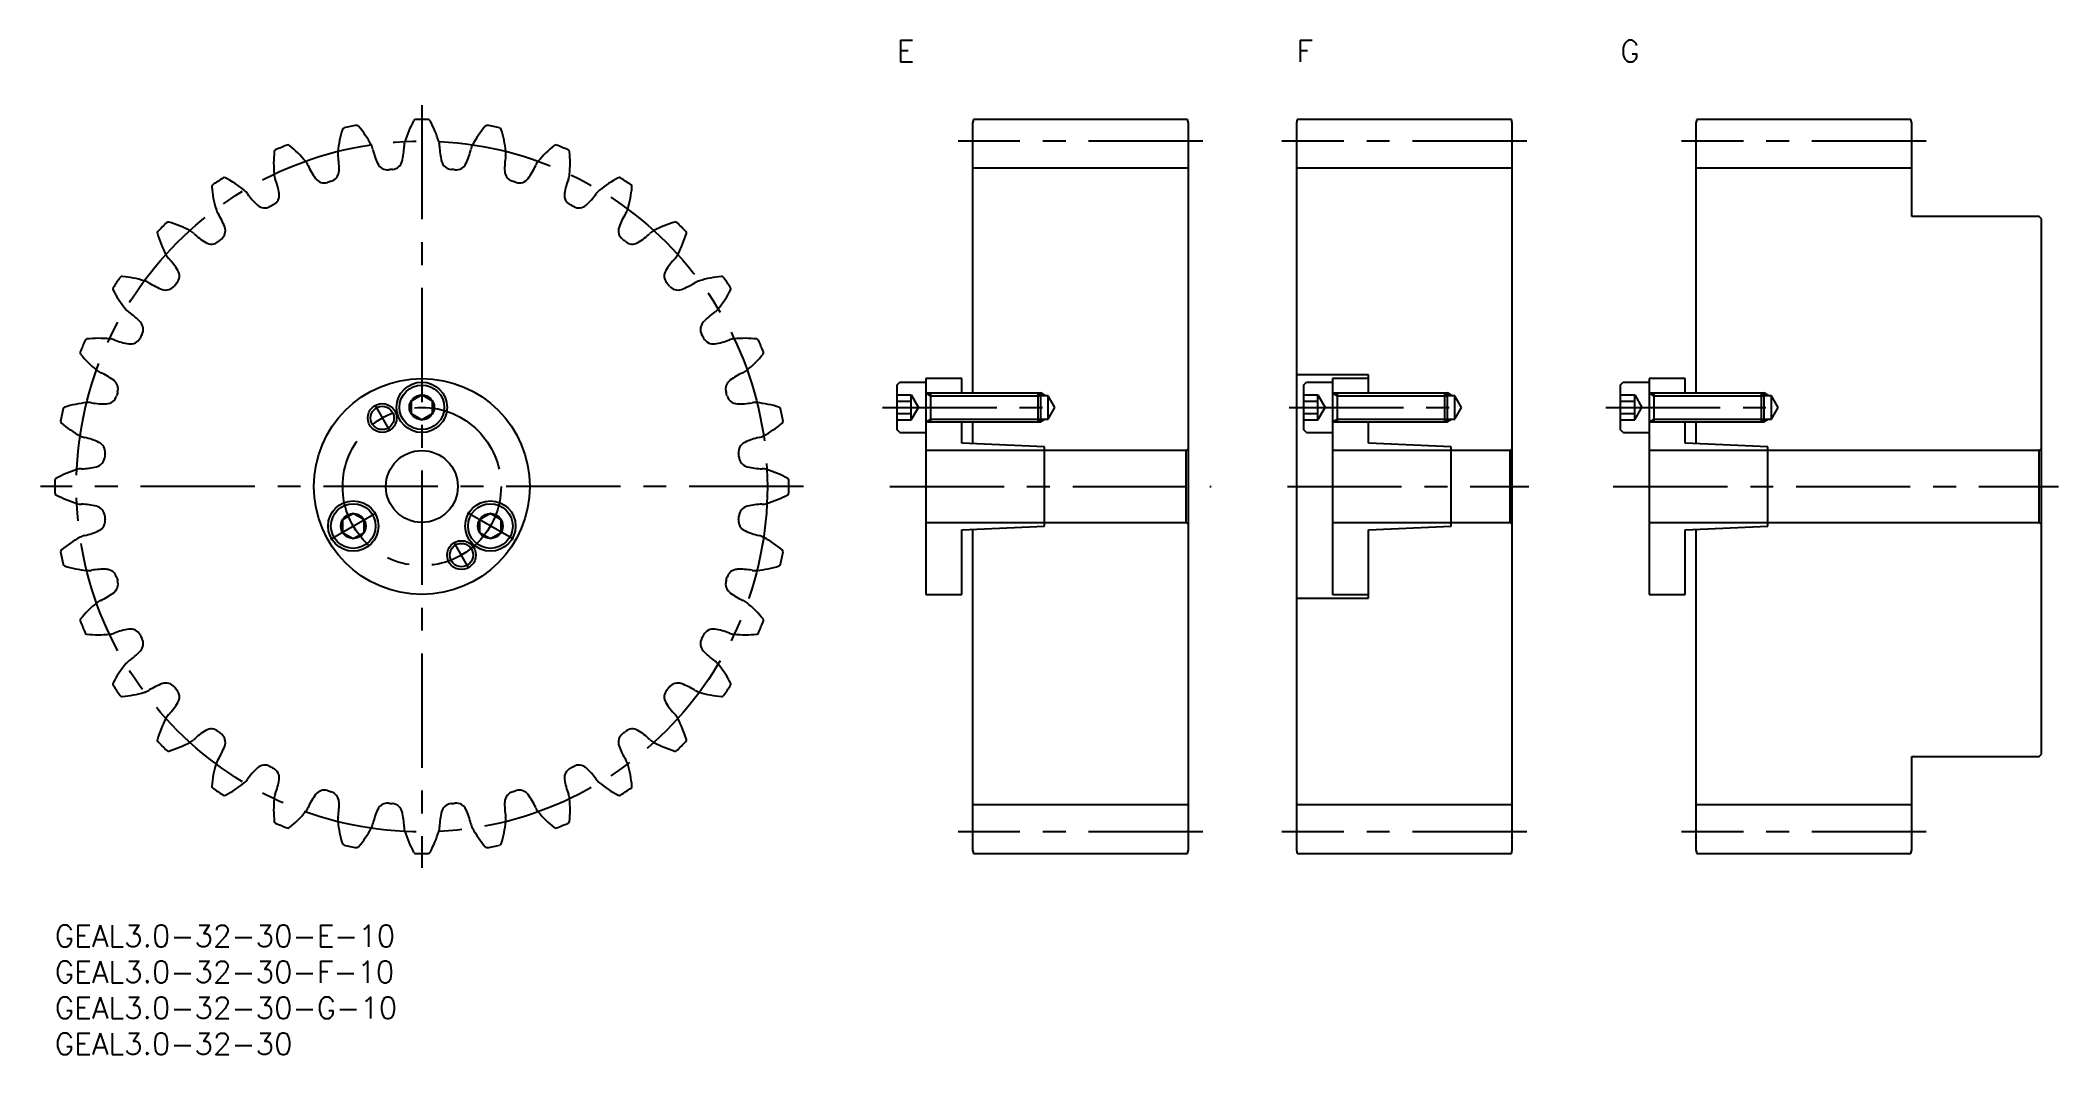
# Model space of a CAD drawing. Extents: x -2 to 278, y -18 to 123.
import ezdxf

# ---------------------------------------------------------------- set-up
doc = ezdxf.new("R2010")
doc.units = 0
doc.header["$LTSCALE"] = 0.5
doc.linetypes.add('CENTER', pattern=[50.8, 31.75, -6.35, 6.35, -6.35])
for name, color, linetype in [('MSM_CENTER', 1, 'CENTER'), ('MSM_CONTINUOUS', 7, 'CONTINUOUS'), ('MSM_NARROW', 5, 'CONTINUOUS'), ('MSM_PART_NUMBER', 7, 'CONTINUOUS')]:
    doc.layers.add(name, color=color, linetype=linetype)
doc.styles.get("Standard").update_dxf_attribs({"font": 'txt.shx', "height": 1, "bigfont": 'bigfont.shx'})

# ---------------------------------------------------------------- blocks, each defined once
blk = doc.blocks.new('*U3')
at = {"layer": 'MSM_PART_NUMBER'}
blk.add_text('GEAL3.0-32-30-F-10', height=3, dxfattribs=at).set_placement((0, -8))
blk = doc.blocks.new('*U4')
at = {"layer": 'MSM_PART_NUMBER'}
blk.add_text('GEAL3.0-32-30-E-10', height=3, dxfattribs=at).set_placement((0, -3))
blk = doc.blocks.new('*U5')
at = {"layer": 'MSM_PART_NUMBER'}
blk.add_text('GEAL3.0-32-30-G-10', height=3, dxfattribs=at).set_placement((0, -13))
blk = doc.blocks.new('*U6')
at = {"layer": 'MSM_PART_NUMBER'}
blk.add_text('E', height=3, dxfattribs=at).set_placement((117, 119.95))
blk = doc.blocks.new('*U7')
at = {"layer": 'MSM_PART_NUMBER'}
blk.add_text('G', height=3, dxfattribs=at).set_placement((217.5, 119.95))
blk = doc.blocks.new('*U8')
at = {"layer": 'MSM_PART_NUMBER'}
blk.add_text('GEAL3.0-32-30', height=3, dxfattribs=at).set_placement((0, -18))
blk = doc.blocks.new('*U9')
at = {"layer": 'MSM_PART_NUMBER'}
blk.add_text('F', height=3, dxfattribs=at).set_placement((172.5, 119.95))

msp = doc.modelspace()

# ---------------------------------------------------------------- linework, layer by layer
at = {"layer": 'MSM_CENTER'}
for p, q in [((51, 113.95), (51, 7.95)), ((159.5, 108.95), (125.5, 108.95)), ((204.5, 108.95), (170.5, 108.95)), ((260, 108.95), (226, 108.95)), ((44.45, 72.29), (46.55, 68.65)), ((115, 71.95), (139.51, 71.95)), ((171.5, 71.95), (196.01, 71.95)), ((215.5, 71.95), (240.01, 71.95)), ((104, 60.95), (-2, 60.95)), ((116.02, 60.95), (160.65, 60.95)), ((171.25, 60.95), (204.81, 60.95)), ((216.52, 60.95), (278.4, 60.95)), ((38.29, 53.61), (44.66, 57.28)), ((63.71, 53.61), (57.34, 57.28)), ((57.55, 49.6), (55.45, 53.24)), ((159.5, 12.95), (125.5, 12.95)), ((204.5, 12.95), (170.5, 12.95)), ((260, 12.95), (226, 12.95))]:
    msp.add_line(p, q, dxfattribs=at)
for radius in [48, 11]:
    msp.add_circle((51, 60.95), radius, dxfattribs=at)
at = {"layer": 'MSM_CONTINUOUS'}
for p, q in [((127.63, 111.95), (127.5, 111.45)), ((127.5, 111.45), (127.5, 73.95)), ((157.37, 111.95), (127.63, 111.95)), ((157.5, 111.45), (157.37, 111.95)), ((157.5, 10.45), (157.5, 111.45)), ((172.63, 111.95), (172.5, 111.45)), ((172.5, 111.45), (172.5, 10.45)), ((202.37, 111.95), (172.63, 111.95)), ((202.5, 111.45), (202.37, 111.95)), ((202.5, 10.45), (202.5, 111.45)), ((228.13, 111.95), (228, 111.45)), ((228, 111.45), (228, 73.95)), ((257.87, 111.95), (228.13, 111.95)), ((258, 111.45), (257.87, 111.95)), ((258, 98.45), (258, 111.45)), ((157.5, 105.2), (127.5, 105.2)), ((202.5, 105.2), (172.5, 105.2)), ((258, 105.2), (228, 105.2)), ((275.7, 98.45), (258, 98.45)), ((276, 98.15), (275.7, 98.45)), ((276, 23.75), (276, 98.15)), ((121, 75.95), (121, 45.95)), ((126, 75.95), (121, 75.95)), ((126, 73.95), (126, 75.95)), ((182.5, 76.45), (172.5, 76.45)), ((177.5, 75.95), (177.5, 45.95)), ((182.5, 75.95), (177.5, 75.95)), ((182.5, 73.95), (182.5, 76.45)), ((221.5, 75.95), (221.5, 45.95)), ((226.5, 75.95), (221.5, 75.95)), ((226.5, 73.95), (226.5, 75.95)), ((51, 73.68), (49.5, 72.81)), ((52.5, 72.81), (51, 73.68)), ((117, 75.05), (117.4, 75.45)), ((117, 75.05), (117, 68.85)), ((117, 73.68), (119, 73.68)), ((117.4, 75.45), (121, 75.45)), ((119, 73.68), (120, 71.95)), ((119, 70.21), (119, 73.68)), ((121, 73.95), (136.62, 73.95)), ((121.66, 73.95), (121.66, 69.95)), ((136.62, 69.95), (136.62, 73.95)), ((137, 73.57), (136.62, 73.95)), ((138, 73.57), (137, 73.57)), ((137, 70.32), (137, 73.57)), ((138.94, 71.95), (138, 73.57)), ((138, 70.32), (138, 73.57)), ((173.5, 75.05), (173.9, 75.45)), ((173.5, 75.05), (173.5, 68.85)), ((173.5, 73.68), (175.5, 73.68)), ((173.9, 75.45), (177.5, 75.45)), ((175.5, 73.68), (176.5, 71.95)), ((175.5, 70.21), (175.5, 73.68)), ((177.5, 73.95), (193.12, 73.95)), ((178.16, 73.95), (178.16, 69.95)), ((193.12, 69.95), (193.12, 73.95)), ((193.5, 73.57), (193.12, 73.95)), ((194.5, 73.57), (193.5, 73.57)), ((193.5, 70.32), (193.5, 73.57)), ((195.44, 71.95), (194.5, 73.57)), ((194.5, 70.32), (194.5, 73.57)), ((217.5, 75.05), (217.9, 75.45)), ((217.5, 75.05), (217.5, 68.85)), ((217.5, 73.68), (219.5, 73.68)), ((217.9, 75.45), (221.5, 75.45)), ((219.5, 73.68), (220.5, 71.95)), ((219.5, 70.21), (219.5, 73.68)), ((221.5, 73.95), (237.12, 73.95)), ((222.16, 73.95), (222.16, 69.95)), ((237.12, 69.95), (237.12, 73.95)), ((237.5, 73.57), (237.12, 73.95)), ((238.5, 73.57), (237.5, 73.57)), ((237.5, 70.32), (237.5, 73.57)), ((239.44, 71.95), (238.5, 73.57)), ((238.5, 70.32), (238.5, 73.57)), ((49.5, 72.81), (49.5, 71.08)), ((49.5, 71.08), (51, 70.21)), ((51, 70.21), (52.5, 71.08)), ((52.5, 71.08), (52.5, 72.81)), ((117, 72.81), (119, 72.81)), ((117, 71.08), (119, 71.08)), ((117, 70.21), (119, 70.21)), ((119, 70.21), (120, 71.95)), ((136.62, 69.95), (137, 70.32)), ((137, 70.32), (138, 70.32)), ((138, 70.32), (138.94, 71.95)), ((173.5, 72.81), (175.5, 72.81)), ((173.5, 71.08), (175.5, 71.08)), ((173.5, 70.21), (175.5, 70.21)), ((175.5, 70.21), (176.5, 71.95)), ((193.12, 69.95), (193.5, 70.32)), ((193.5, 70.32), (194.5, 70.32)), ((194.5, 70.32), (195.44, 71.95)), ((217.5, 72.81), (219.5, 72.81)), ((217.5, 71.08), (219.5, 71.08)), ((217.5, 70.21), (219.5, 70.21)), ((219.5, 70.21), (220.5, 71.95)), ((237.12, 69.95), (237.5, 70.32)), ((237.5, 70.32), (238.5, 70.32)), ((238.5, 70.32), (239.44, 71.95)), ((117.4, 68.45), (117, 68.85)), ((117.4, 68.45), (121, 68.45)), ((121, 69.95), (136.62, 69.95)), ((126, 66.95), (126, 69.95)), ((127.5, 69.95), (127.5, 66.88)), ((173.9, 68.45), (173.5, 68.85)), ((173.9, 68.45), (177.5, 68.45)), ((177.5, 69.95), (193.12, 69.95)), ((182.5, 66.95), (182.5, 69.95)), ((217.9, 68.45), (217.5, 68.85)), ((217.9, 68.45), (221.5, 68.45)), ((221.5, 69.95), (237.12, 69.95)), ((226.5, 66.95), (226.5, 69.95)), ((228, 69.95), (228, 66.88)), ((157.2, 65.95), (121, 65.95)), ((137.5, 66.45), (126, 66.95)), ((137.5, 55.45), (137.5, 66.45)), ((157.5, 66.25), (157.2, 65.95)), ((157.2, 55.95), (157.2, 65.95)), ((202.2, 65.95), (177.5, 65.95)), ((194, 66.45), (182.5, 66.95)), ((194, 55.45), (194, 66.45)), ((202.5, 66.25), (202.2, 65.95)), ((202.2, 55.95), (202.2, 65.95)), ((275.7, 65.95), (221.5, 65.95)), ((238, 66.45), (226.5, 66.95)), ((238, 55.45), (238, 66.45)), ((276, 66.25), (275.7, 65.95)), ((275.7, 55.95), (275.7, 65.95)), ((41.47, 57.18), (39.97, 56.31)), ((39.97, 56.31), (39.97, 54.58)), ((42.97, 56.31), (41.47, 57.18)), ((42.97, 54.58), (42.97, 56.31)), ((60.53, 57.18), (59.03, 56.31)), ((59.03, 56.31), (59.03, 54.58)), ((62.03, 56.31), (60.53, 57.18)), ((62.03, 54.58), (62.03, 56.31)), ((39.97, 54.58), (41.47, 53.71)), ((41.47, 53.71), (42.97, 54.58)), ((59.03, 54.58), (60.53, 53.71)), ((60.53, 53.71), (62.03, 54.58)), ((121, 55.95), (157.2, 55.95)), ((126, 54.95), (137.5, 55.45)), ((126, 45.95), (126, 54.95)), ((127.5, 55.01), (127.5, 10.45)), ((157.2, 55.95), (157.5, 55.65)), ((177.5, 55.95), (202.2, 55.95)), ((182.5, 54.95), (194, 55.45)), ((182.5, 45.45), (182.5, 54.95)), ((202.2, 55.95), (202.5, 55.65)), ((221.5, 55.95), (275.7, 55.95)), ((226.5, 54.95), (238, 55.45)), ((226.5, 45.95), (226.5, 54.95)), ((228, 55.01), (228, 10.45)), ((275.7, 55.95), (276, 55.65)), ((121, 45.95), (126, 45.95)), ((172.5, 45.45), (182.5, 45.45)), ((177.5, 45.95), (182.5, 45.95)), ((221.5, 45.95), (226.5, 45.95)), ((258, 10.45), (258, 23.45)), ((258, 23.45), (275.7, 23.45)), ((275.7, 23.45), (276, 23.75)), ((157.5, 16.7), (127.5, 16.7)), ((202.5, 16.7), (172.5, 16.7)), ((258, 16.7), (228, 16.7)), ((127.5, 10.45), (127.63, 9.95)), ((127.63, 9.95), (157.37, 9.95)), ((157.37, 9.95), (157.5, 10.45)), ((172.5, 10.45), (172.63, 9.95)), ((172.63, 9.95), (202.37, 9.95)), ((202.37, 9.95), (202.5, 10.45)), ((228, 10.45), (228.13, 9.95)), ((228.13, 9.95), (257.87, 9.95)), ((257.87, 9.95), (258, 10.45))]:
    msp.add_line(p, q, dxfattribs=at)
for centre, radius in [((51, 60.95), 15), ((51, 71.95), 3.5), ((51, 71.95), 3.1), ((51, 71.95), 1.73), ((45.5, 70.47), 1.62), ((51, 60.95), 5), ((41.47, 55.45), 3.5), ((60.53, 55.45), 3.5), ((41.47, 55.45), 3.1), ((41.47, 55.45), 1.73), ((60.53, 55.45), 3.1), ((60.53, 55.45), 1.73), ((56.5, 51.42), 1.62)]:
    msp.add_circle(centre, radius, dxfattribs=at)
for centre, radius, start, end in [((55.25, 105.85), 16, 162.8045, 174.0625), ((40.25, 110.49), 0.3, 102.2381, 162.8045), ((51, 60.95), 51, 100.2619, 102.2381), ((41.97, 110.83), 0.3, 39.6955, 100.2619), ((29.89, 100.81), 16, 28.4375, 39.6955), ((63.93, 104.16), 16, 151.5545, 162.8125), ((50.13, 111.64), 0.3, 90.9881, 151.5545), ((51, 60.95), 51, 89.0119, 90.9881), ((51.87, 111.64), 0.3, 28.4455, 89.0119), ((38.07, 104.16), 16, 17.1875, 28.4455), ((72.11, 100.81), 16, 140.3045, 151.5625), ((60.03, 110.83), 0.3, 79.7381, 140.3045), ((51, 60.95), 51, 77.7619, 79.7381), ((61.75, 110.49), 0.3, 17.1955, 77.7619), ((46.75, 105.85), 16, 5.9375, 17.1955), ((46.41, 105.82), 16, 174.0545, 185.3125), ((30.79, 107.44), 0.3, 113.4881, 174.0545), ((51, 60.95), 51, 111.5119, 113.4881), ((32.41, 108.11), 0.3, 50.9455, 111.5121), ((22.52, 95.92), 16, 39.6875, 50.9455), ((41.79, 107.25), 2.47, 174.0625, 189.7141), ((29.65, 105.17), 9.85, 357.4776, 9.7141), ((41.79, 107.25), 2.47, 12.7859, 28.4375), ((53.8, 109.98), 9.85, 192.7859, 205.0224), ((38.69, 108.49), 9.85, 346.2276, 358.4641), ((51, 108.16), 2.47, 162.8125, 178.4641), ((51, 108.16), 2.47, 1.5359, 17.1875), ((63.31, 108.49), 9.85, 181.5359, 193.7724), ((48.2, 109.98), 9.85, 334.9776, 347.2141), ((60.21, 107.25), 2.47, 151.5625, 167.2141), ((72.35, 105.17), 9.85, 170.2859, 182.5224), ((60.21, 107.25), 2.47, 350.2859, 5.9375), ((79.48, 95.92), 16, 129.0545, 140.3125), ((69.59, 108.11), 0.3, 68.4881, 129.0545), ((51, 60.95), 51, 66.5119, 68.4881), ((71.21, 107.44), 0.3, 5.9455, 66.5119), ((55.59, 105.82), 16, 354.6875, 5.9455), ((51, 60.95), 51, 122.7619, 124.7381), ((23.56, 103.58), 0.3, 62.1955, 122.7619), ((16.24, 89.69), 16, 50.9375, 62.1955), ((32.93, 104.56), 2.47, 185.3125, 200.9641), ((32.93, 104.56), 2.47, 24.0359, 39.6875), ((44.18, 109.58), 9.85, 204.0359, 216.2724), ((37.45, 104.64), 1.5, 216.2724, 287.2315), ((37.99, 104.81), 1.5, 286.5185, 357.4776), ((46.23, 106.45), 1.5, 205.0224, 275.9815), ((51, 60.95), 44.25, 95.2685, 95.9815), ((46.8, 106.5), 1.5, 275.2685, 346.2276), ((55.2, 106.5), 1.5, 193.7724, 264.7315), ((51, 60.95), 44.25, 84.0185, 84.7315), ((55.77, 106.45), 1.5, 264.0185, 334.9776), ((64.01, 104.81), 1.5, 182.5224, 253.4815), ((64.55, 104.64), 1.5, 252.7685, 323.7276), ((57.82, 109.58), 9.85, 323.7276, 335.9641), ((69.07, 104.56), 2.47, 140.3125, 155.9641), ((69.07, 104.56), 2.47, 339.0359, 354.6875), ((85.76, 89.69), 16, 117.8045, 129.0625), ((78.44, 103.58), 0.3, 57.2381, 117.8045), ((51, 60.95), 51, 55.2619, 57.2381), ((22.11, 102.61), 0.3, 124.7381, 185.3045), ((37.74, 104.06), 16, 185.3045, 196.5625), ((24.77, 100.2), 2.47, 35.2859, 50.9375), ((34.82, 107.31), 9.85, 215.2859, 227.5224), ((29.69, 101.43), 1.5, 297.7685, 8.7276), ((21.44, 100.16), 9.85, 8.7276, 20.9641), ((51, 60.95), 44.25, 106.5185, 107.2315), ((51, 60.95), 44.25, 72.7685, 73.4815), ((72.31, 101.43), 1.5, 171.2724, 242.2315), ((80.56, 100.16), 9.85, 159.0359, 171.2724), ((67.18, 107.31), 9.85, 312.4776, 324.7141), ((77.23, 100.2), 2.47, 129.0625, 144.7141), ((64.26, 104.06), 16, 343.4375, 354.6955), ((79.89, 102.61), 0.3, 354.6955, 55.2619), ((24.77, 100.2), 2.47, 196.5625, 212.2141), ((14.35, 93.64), 9.85, 19.9776, 32.2141), ((29.18, 101.16), 1.5, 227.5224, 298.4815), ((51, 60.95), 44.25, 117.7685, 118.4815), ((51, 60.95), 44.25, 61.5185, 62.2315), ((72.82, 101.16), 1.5, 241.5185, 312.4776), ((87.65, 93.64), 9.85, 147.7859, 160.0224), ((77.23, 100.2), 2.47, 327.7859, 343.4375), ((14.54, 96.17), 0.3, 135.9881, 196.5545), ((29.59, 100.65), 16, 196.5545, 207.8125), ((51, 60.95), 51, 134.0119, 135.9881), ((15.77, 97.41), 0.3, 73.4455, 134.0119), ((11.3, 82.36), 16, 62.1875, 73.4455), ((17.61, 94.33), 2.47, 46.5359, 62.1875), ((26.08, 103.27), 9.85, 226.5359, 238.7724), ((22.2, 96.49), 1.5, 309.0185, 19.9776), ((79.8, 96.49), 1.5, 160.0224, 230.9815), ((75.92, 103.27), 9.85, 301.2276, 313.4641), ((84.39, 94.33), 2.47, 117.8125, 133.4641), ((90.7, 82.36), 16, 106.5545, 117.8125), ((86.23, 97.41), 0.3, 45.9881, 106.5545), ((51, 60.95), 51, 44.0119, 45.9881), ((72.41, 100.65), 16, 332.1875, 343.4455), ((87.46, 96.17), 0.3, 343.4455, 44.0119), ((17.61, 94.33), 2.47, 207.8125, 223.4641), ((8.68, 85.86), 9.85, 31.2276, 43.4641), ((21.76, 96.13), 1.5, 238.7724, 309.7315), ((51, 60.95), 44.25, 129.0185, 129.7315), ((51, 60.95), 44.25, 50.2685, 50.9815), ((80.24, 96.13), 1.5, 230.2685, 301.2276), ((93.32, 85.86), 9.85, 136.5359, 148.7724), ((84.39, 94.33), 2.47, 316.5359, 332.1875), ((51, 60.95), 51, 145.2619, 147.2381), ((9.34, 89.84), 0.3, 84.6955, 145.2619), ((7.89, 74.2), 16, 73.4375, 84.6955), ((15.82, 90.19), 1.5, 320.2685, 31.2276), ((86.18, 90.19), 1.5, 148.7724, 219.7315), ((94.11, 74.2), 16, 95.3045, 106.5625), ((92.66, 89.84), 0.3, 34.7381, 95.3045), ((51, 60.95), 51, 32.7619, 34.7381), ((8.37, 88.38), 0.3, 147.2381, 207.8045), ((22.25, 95.7), 16, 207.8045, 219.0625), ((11.74, 87.18), 2.47, 57.7859, 73.4375), ((18.31, 97.59), 9.85, 237.7859, 250.0224), ((15.45, 89.75), 1.5, 250.0224, 320.9815), ((51, 60.95), 44.25, 140.2685, 140.9815), ((51, 60.95), 44.25, 39.0185, 39.7315), ((86.55, 89.75), 1.5, 219.0185, 289.9776), ((83.69, 97.59), 9.85, 289.9776, 302.2141), ((90.26, 87.18), 2.47, 106.5625, 122.2141), ((79.75, 95.7), 16, 320.9375, 332.1955), ((93.63, 88.38), 0.3, 332.1955, 32.7619), ((11.74, 87.18), 2.47, 219.0625, 234.7141), ((4.63, 77.13), 9.85, 42.4776, 54.7141), ((97.37, 77.13), 9.85, 125.2859, 137.5224), ((90.26, 87.18), 2.47, 305.2859, 320.9375), ((4.5, 81.15), 0.3, 95.9455, 156.5119), ((6.13, 65.54), 16, 84.6875, 95.9455), ((7.38, 79.01), 2.47, 69.0359, 84.6875), ((10.52, 82.26), 1.5, 261.2724, 332.2315), ((51, 60.95), 44.25, 151.5185, 152.2315), ((10.79, 82.76), 1.5, 331.5185, 42.4776), ((91.21, 82.76), 1.5, 137.5224, 208.4815), ((51, 60.95), 44.25, 27.7685, 28.4815), ((91.48, 82.26), 1.5, 207.7685, 278.7276), ((94.62, 79.01), 2.47, 95.3125, 110.9641), ((95.87, 65.54), 16, 84.0545, 95.3125), ((97.5, 81.15), 0.3, 23.4881, 84.0545), ((3.83, 79.54), 0.3, 158.4881, 219.0545), ((51, 60.95), 51, 156.5119, 158.4881), ((16.02, 89.43), 16, 219.0545, 230.3125), ((11.79, 90.51), 9.85, 249.0359, 261.2724), ((90.21, 90.51), 9.85, 278.7276, 290.9641), ((85.98, 89.43), 16, 309.6875, 320.9455), ((51, 60.95), 51, 21.5119, 23.4881), ((98.17, 79.54), 0.3, 320.9455, 21.5119), ((7.38, 79.01), 2.47, 230.3125, 245.9641), ((2.37, 67.77), 9.85, 53.7276, 65.9641), ((99.63, 67.77), 9.85, 114.0359, 126.2724), ((94.62, 79.01), 2.47, 294.0359, 309.6875), ((7.14, 73.95), 1.5, 272.5224, 343.4815), ((7.3, 74.5), 1.5, 342.7685, 53.7276), ((51, 60.95), 44.25, 162.7685, 163.4815), ((94.7, 74.5), 1.5, 126.2724, 197.2315), ((51, 60.95), 44.25, 16.5185, 17.2315), ((94.86, 73.95), 1.5, 196.5185, 267.4776), ((51, 60.95), 51, 167.7619, 169.7381), ((1.45, 71.69), 0.3, 107.1955, 167.7619), ((6.09, 56.69), 16, 95.9375, 107.1955), ((4.69, 70.16), 2.47, 80.2859, 95.9375), ((6.77, 82.29), 9.85, 260.2859, 272.5224), ((95.23, 82.29), 9.85, 267.4776, 279.7141), ((97.31, 70.16), 2.47, 84.0625, 99.7141), ((95.91, 56.69), 16, 72.8045, 84.0625), ((100.55, 71.69), 0.3, 12.2381, 72.8045), ((51, 60.95), 51, 10.2619, 12.2381), ((1.11, 69.98), 0.3, 169.7381, 230.3045), ((11.14, 82.06), 16, 230.3045, 241.5625), ((4.69, 70.16), 2.47, 241.5625, 257.2141), ((1.97, 58.15), 9.85, 64.9776, 77.2141), ((100.03, 58.15), 9.85, 102.7859, 115.0224), ((97.31, 70.16), 2.47, 282.7859, 298.4375), ((90.86, 82.06), 16, 298.4375, 309.6955), ((100.89, 69.98), 0.3, 309.6955, 10.2617), ((5.44, 65.15), 1.5, 283.7724, 354.7315), ((5.5, 65.71), 1.5, 354.0185, 64.9776), ((51, 60.95), 44.25, 174.0185, 174.7315), ((96.5, 65.71), 1.5, 115.0224, 185.9815), ((51, 60.95), 44.25, 5.2685, 5.9815), ((96.56, 65.15), 1.5, 185.2685, 256.2276), ((51, 60.95), 51, 179.0119, 180.9881), ((0.31, 61.82), 0.3, 118.4455, 179.0119), ((7.79, 48.01), 16, 107.1875, 118.4455), ((3.79, 60.95), 2.47, 91.5359, 107.1875), ((3.46, 73.25), 9.85, 271.5359, 283.7724), ((98.54, 73.25), 9.85, 256.2276, 268.4641), ((98.21, 60.95), 2.47, 72.8125, 88.4641), ((94.21, 48.01), 16, 61.5545, 72.8125), ((101.69, 61.82), 0.3, 0.9881, 61.5545), ((51, 60.95), 51, 359.0119, 0.9881), ((0.31, 60.07), 0.3, 180.9881, 241.5545), ((7.79, 73.88), 16, 241.5545, 252.8125), ((94.21, 73.88), 16, 287.1875, 298.4455), ((101.69, 60.07), 0.3, 298.4455, 359.0119), ((3.79, 60.95), 2.47, 252.8125, 268.4641), ((3.46, 48.64), 9.85, 76.2276, 88.4641), ((5.44, 56.74), 1.5, 5.2685, 76.2276), ((5.5, 56.18), 1.5, 295.0224, 5.9815), ((51, 60.95), 44.25, 185.2685, 185.9815), ((96.5, 56.18), 1.5, 174.0185, 244.9776), ((51, 60.95), 44.25, 354.0185, 354.7315), ((96.56, 56.74), 1.5, 103.7724, 174.7315), ((98.54, 48.64), 9.85, 91.5359, 103.7724), ((98.21, 60.95), 2.47, 271.5359, 287.1875), ((11.14, 39.83), 16, 118.4375, 129.6955), ((4.69, 51.73), 2.47, 102.7859, 118.4375), ((1.97, 63.74), 9.85, 282.7859, 295.0224), ((100.03, 63.74), 9.85, 244.9776, 257.2141), ((97.31, 51.73), 2.47, 61.5625, 77.2141), ((90.86, 39.83), 16, 50.3045, 61.5625), ((1.11, 51.91), 0.3, 129.6955, 190.2619), ((51, 60.95), 51, 190.2619, 192.2381), ((51, 60.95), 51, 347.7619, 349.7381), ((100.89, 51.91), 0.3, 349.7381, 50.3045), ((1.45, 50.2), 0.3, 192.2381, 252.8045), ((6.09, 65.2), 16, 252.8045, 264.0625), ((4.69, 51.73), 2.47, 264.0625, 279.7141), ((6.77, 39.6), 9.85, 87.4776, 99.7141), ((7.14, 47.94), 1.5, 16.5185, 87.4776), ((7.3, 47.39), 1.5, 306.2724, 17.2315), ((51, 60.95), 44.25, 196.5185, 197.2315), ((94.7, 47.39), 1.5, 162.7685, 233.7276), ((51, 60.95), 44.25, 342.7685, 343.4815), ((94.86, 47.94), 1.5, 92.5224, 163.4815), ((95.23, 39.6), 9.85, 80.2859, 92.5224), ((97.31, 51.73), 2.47, 260.2859, 275.9375), ((95.91, 65.2), 16, 275.9375, 287.1955), ((100.55, 50.2), 0.3, 287.1955, 347.7619), ((7.38, 42.88), 2.47, 114.0359, 129.6875), ((2.37, 54.12), 9.85, 294.0359, 306.2724), ((99.63, 54.12), 9.85, 233.7276, 245.9641), ((94.62, 42.88), 2.47, 50.3125, 65.9641), ((3.83, 42.35), 0.3, 140.9455, 201.5119), ((51, 60.95), 51, 201.5119, 203.4881), ((16.02, 32.46), 16, 129.6875, 140.9455), ((85.98, 32.46), 16, 39.0545, 50.3125), ((51, 60.95), 51, 336.5119, 338.4881), ((98.17, 42.35), 0.3, 338.4881, 39.0545), ((4.5, 40.74), 0.3, 203.4881, 264.0545), ((6.13, 56.35), 16, 264.0545, 275.3125), ((7.38, 42.88), 2.47, 275.3125, 290.9641), ((11.79, 31.38), 9.85, 98.7276, 110.9641), ((10.52, 39.63), 1.5, 27.7685, 98.7276), ((51, 60.95), 44.25, 207.7685, 208.4815), ((10.79, 39.13), 1.5, 317.5224, 28.4815), ((91.21, 39.13), 1.5, 151.5185, 222.4776), ((51, 60.95), 44.25, 331.5185, 332.2315), ((91.48, 39.63), 1.5, 81.2724, 152.2315), ((90.21, 31.38), 9.85, 69.0359, 81.2724), ((94.62, 42.88), 2.47, 249.0359, 264.6875), ((95.87, 56.35), 16, 264.6875, 275.9455), ((97.5, 40.74), 0.3, 275.9455, 336.5119), ((11.74, 34.71), 2.47, 125.2859, 140.9375), ((4.63, 44.76), 9.85, 305.2859, 317.5224), ((97.37, 44.76), 9.85, 222.4776, 234.7141), ((90.26, 34.71), 2.47, 39.0625, 54.7141), ((8.37, 33.51), 0.3, 152.1955, 212.7619), ((22.25, 26.19), 16, 140.9375, 152.1955), ((79.75, 26.19), 16, 27.8045, 39.0625), ((93.63, 33.51), 0.3, 327.2381, 27.8045), ((51, 60.95), 51, 212.7619, 214.7381), ((9.34, 32.06), 0.3, 214.7381, 275.3045), ((7.89, 47.69), 16, 275.3045, 286.5625), ((11.74, 34.71), 2.47, 286.5625, 302.2141), ((18.31, 24.3), 9.85, 109.9776, 122.2141), ((15.45, 32.14), 1.5, 39.0185, 109.9776), ((8.68, 36.03), 9.85, 316.5359, 328.7724), ((51, 60.95), 44.25, 219.0185, 219.7315), ((15.82, 31.7), 1.5, 328.7724, 39.7315), ((86.18, 31.7), 1.5, 140.2685, 211.2276), ((93.32, 36.03), 9.85, 211.2276, 223.4641), ((51, 60.95), 44.25, 320.2685, 320.9815), ((86.55, 32.14), 1.5, 70.0224, 140.9815), ((83.69, 24.3), 9.85, 57.7859, 70.0224), ((90.26, 34.71), 2.47, 237.7859, 253.4375), ((94.11, 47.69), 16, 253.4375, 264.6955), ((92.66, 32.06), 0.3, 264.6955, 325.2619), ((51, 60.95), 51, 325.2619, 327.2381), ((29.59, 21.25), 16, 152.1875, 163.4455), ((17.61, 27.56), 2.47, 136.5359, 152.1875), ((84.39, 27.56), 2.47, 27.8125, 43.4641), ((72.41, 21.25), 16, 16.5545, 27.8125), ((14.54, 25.72), 0.3, 163.4455, 224.0119), ((51, 60.95), 51, 224.0119, 225.9881), ((11.3, 39.53), 16, 286.5545, 297.8125), ((17.61, 27.56), 2.47, 297.8125, 313.4641), ((26.08, 18.62), 9.85, 121.2276, 133.4641), ((21.76, 25.76), 1.5, 50.2685, 121.2276), ((51, 60.95), 44.25, 230.2685, 230.9815), ((22.2, 25.4), 1.5, 340.0224, 50.9815), ((79.8, 25.4), 1.5, 129.0185, 199.9776), ((51, 60.95), 44.25, 309.0185, 309.7315), ((80.24, 25.76), 1.5, 58.7724, 129.7315), ((75.92, 18.62), 9.85, 46.5359, 58.7724), ((84.39, 27.56), 2.47, 226.5359, 242.1875), ((90.7, 39.53), 16, 242.1875, 253.4455), ((51, 60.95), 51, 314.0119, 315.9881), ((87.46, 25.72), 0.3, 315.9881, 16.5545), ((15.77, 24.48), 0.3, 225.9881, 286.5545), ((24.77, 21.69), 2.47, 147.7859, 163.4375), ((14.35, 28.25), 9.85, 327.7859, 340.0224), ((87.65, 28.25), 9.85, 199.9776, 212.2141), ((77.23, 21.69), 2.47, 16.5625, 32.2141), ((86.23, 24.48), 0.3, 253.4455, 314.0119), ((37.74, 17.83), 16, 163.4375, 174.6955), ((16.24, 32.2), 16, 297.8045, 309.0625), ((24.77, 21.69), 2.47, 309.0625, 324.7141), ((34.82, 14.58), 9.85, 132.4776, 144.7141), ((29.18, 20.73), 1.5, 61.5185, 132.4776), ((51, 60.95), 44.25, 241.5185, 242.2315), ((29.69, 20.46), 1.5, 351.2724, 62.2315), ((21.44, 21.73), 9.85, 339.0359, 351.2724), ((72.31, 20.46), 1.5, 117.7685, 188.7276), ((80.56, 21.73), 9.85, 188.7276, 200.9641), ((51, 60.95), 44.25, 297.7685, 298.4815), ((72.82, 20.73), 1.5, 47.5224, 118.4815), ((67.18, 14.58), 9.85, 35.2859, 47.5224), ((77.23, 21.69), 2.47, 215.2859, 230.9375), ((85.76, 32.2), 16, 230.9375, 242.1955), ((64.26, 17.83), 16, 5.3045, 16.5625), ((22.11, 19.28), 0.3, 174.6955, 235.2619), ((51, 60.95), 51, 235.2619, 237.2381), ((23.56, 18.31), 0.3, 237.2381, 297.8045), ((46.41, 16.07), 16, 174.6875, 185.9455), ((32.93, 17.33), 2.47, 159.0359, 174.6875), ((44.18, 12.31), 9.85, 143.7276, 155.9641), ((37.45, 17.25), 1.5, 72.7685, 143.7276), ((51, 60.95), 44.25, 252.7685, 253.4815), ((37.99, 17.08), 1.5, 2.5224, 73.4815), ((29.65, 16.72), 9.85, 350.2859, 2.5224), ((46.23, 15.44), 1.5, 84.0185, 154.9776), ((51, 60.95), 44.25, 264.0185, 264.7315), ((46.8, 15.39), 1.5, 13.7724, 84.7315), ((55.2, 15.39), 1.5, 95.2685, 166.2276), ((51, 60.95), 44.25, 275.2685, 275.9815), ((55.77, 15.44), 1.5, 25.0224, 95.9815), ((72.35, 16.72), 9.85, 177.4776, 189.7141), ((64.01, 17.08), 1.5, 106.5185, 177.4776), ((51, 60.95), 44.25, 286.5185, 287.2315), ((64.55, 17.25), 1.5, 36.2724, 107.2315), ((57.82, 12.31), 9.85, 24.0359, 36.2724), ((69.07, 17.33), 2.47, 5.3125, 20.9641), ((55.59, 16.07), 16, 354.0545, 5.3125), ((78.44, 18.31), 0.3, 242.1955, 302.7619), ((51, 60.95), 51, 302.7619, 304.7381), ((79.89, 19.28), 0.3, 304.7381, 5.3045), ((30.79, 14.45), 0.3, 185.9455, 246.5119), ((51, 60.95), 51, 246.5119, 248.4881), ((22.52, 25.97), 16, 309.0545, 320.3125), ((32.93, 17.33), 2.47, 320.3125, 335.9641), ((41.79, 14.64), 2.47, 170.2859, 185.9375), ((55.25, 16.04), 16, 185.9375, 197.1955), ((41.79, 14.64), 2.47, 331.5625, 347.2141), ((53.8, 11.91), 9.85, 154.9776, 167.2141), ((38.69, 13.4), 9.85, 1.5359, 13.7724), ((63.31, 13.4), 9.85, 166.2276, 178.4641), ((48.2, 11.91), 9.85, 12.7859, 25.0224), ((60.21, 14.64), 2.47, 192.7859, 208.4375), ((46.75, 16.04), 16, 342.8045, 354.0625), ((60.21, 14.64), 2.47, 354.0625, 9.7141), ((69.07, 17.33), 2.47, 204.0359, 219.6875), ((79.48, 25.97), 16, 219.6875, 230.9455), ((51, 60.95), 51, 291.5119, 293.4881), ((71.21, 14.45), 0.3, 293.4881, 354.0545), ((32.41, 13.78), 0.3, 248.4881, 309.0545), ((40.25, 11.4), 0.3, 197.1955, 257.7619), ((29.89, 21.08), 16, 320.3045, 331.5625), ((51, 13.73), 2.47, 181.5359, 197.1875), ((63.93, 17.73), 16, 197.1875, 208.4455), ((38.07, 17.73), 16, 331.5545, 342.8125), ((51, 13.73), 2.47, 342.8125, 358.4641), ((72.11, 21.08), 16, 208.4375, 219.6955), ((61.75, 11.4), 0.3, 282.2381, 342.8045), ((69.59, 13.78), 0.3, 230.9455, 291.5119), ((51, 60.95), 51, 257.7619, 259.7381), ((41.97, 11.06), 0.3, 259.7381, 320.3045), ((50.13, 10.25), 0.3, 208.4455, 269.0119), ((51, 60.95), 51, 269.0119, 270.9881), ((51.87, 10.25), 0.3, 270.9881, 331.5545), ((60.03, 11.06), 0.3, 219.6955, 280.2619), ((51, 60.95), 51, 280.2619, 282.2381)]:
    msp.add_arc(centre, radius, start, end, dxfattribs=at)
at = {"layer": 'MSM_NARROW'}
for p, q in [((121, 73.95), (121.66, 73.57)), ((121.66, 73.57), (137, 73.57)), ((136.62, 73.95), (137, 73.95)), ((137, 69.95), (137, 73.95)), ((137.66, 73.57), (137, 73.95)), ((177.5, 73.95), (178.16, 73.57)), ((178.16, 73.57), (193.5, 73.57)), ((193.12, 73.95), (193.5, 73.95)), ((193.5, 69.95), (193.5, 73.95)), ((194.16, 73.57), (193.5, 73.95)), ((221.5, 73.95), (222.16, 73.57)), ((222.16, 73.57), (237.5, 73.57)), ((237.12, 73.95), (237.5, 73.95)), ((237.5, 69.95), (237.5, 73.95)), ((238.16, 73.57), (237.5, 73.95)), ((121, 69.95), (121.66, 70.32)), ((121.66, 70.32), (137, 70.32)), ((137.66, 70.32), (137, 69.95)), ((177.5, 69.95), (178.16, 70.32)), ((178.16, 70.32), (193.5, 70.32)), ((194.16, 70.32), (193.5, 69.95)), ((221.5, 69.95), (222.16, 70.32)), ((222.16, 70.32), (237.5, 70.32)), ((238.16, 70.32), (237.5, 69.95)), ((136.62, 69.95), (137, 69.95)), ((193.12, 69.95), (193.5, 69.95)), ((237.12, 69.95), (237.5, 69.95))]:
    msp.add_line(p, q, dxfattribs=at)
for centre in [(45.5, 70.47), (56.5, 51.42)]:
    msp.add_circle(centre, 2, dxfattribs=at)

# ---------------------------------------------------------------- block references
at = {"layer": 'MSM_CONTINUOUS'}
for name in ['*U6', '*U9', '*U7', '*U4', '*U3', '*U5', '*U8']:
    msp.add_blockref(name, (0, 0), dxfattribs=at)

doc.saveas('drawing.dxf')
